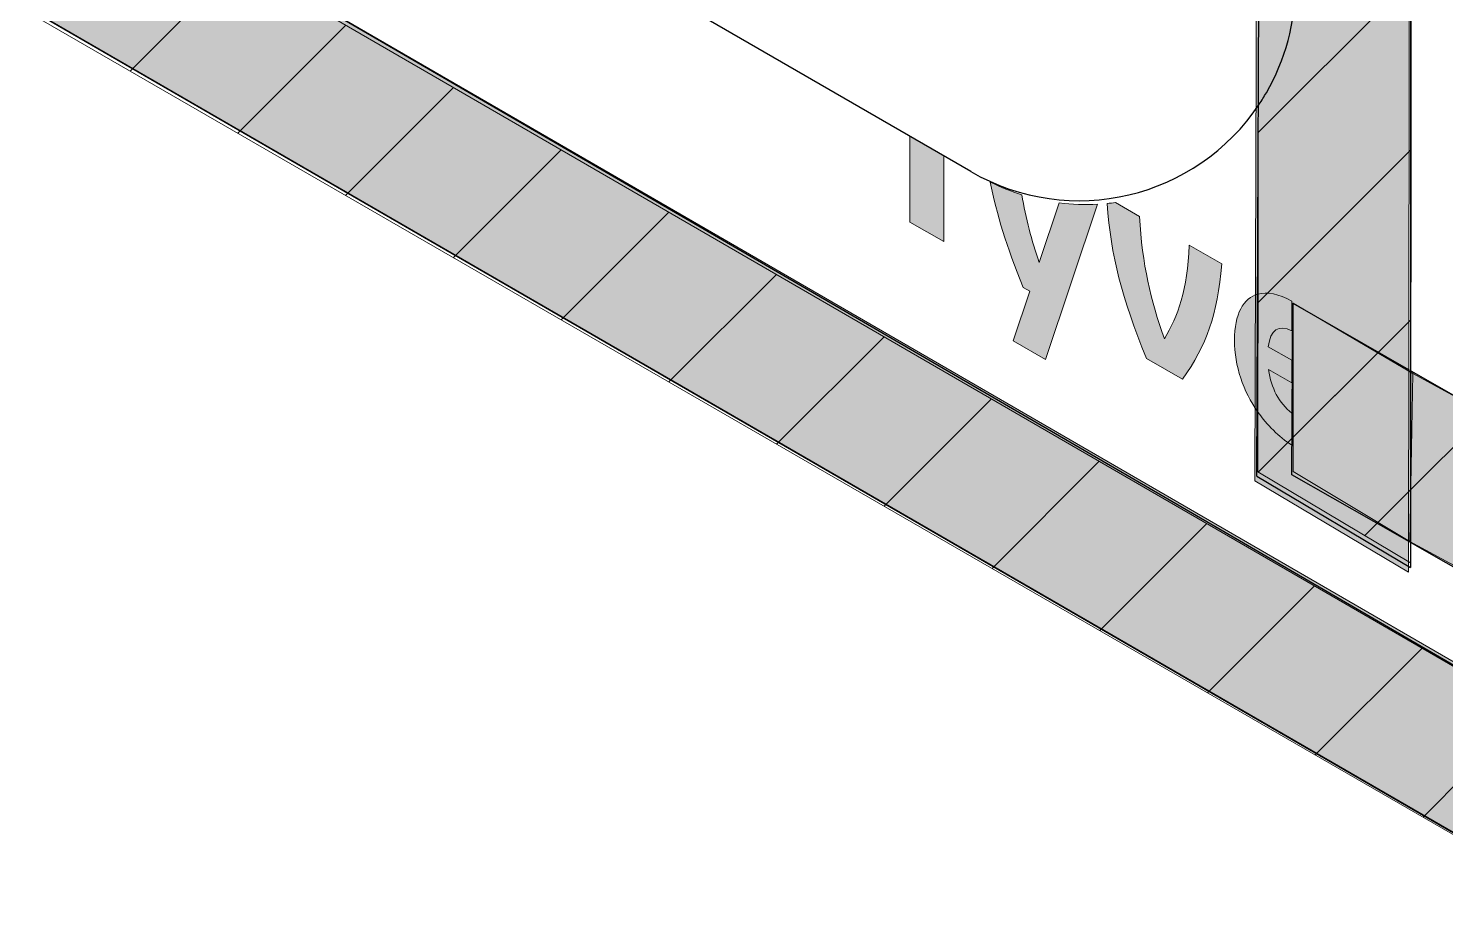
# Model space of a CAD drawing. Extents: x -1337 to 5791, y -3809 to 1769.
# Drawn here: x 3753.8 to 3871.8, y -2177.4 to -2103.2 of the extents above; entities that cross this region are included whole.
import ezdxf

# ---------------------------------------------------------------- set-up
doc = ezdxf.new("R2010")
doc.units = 0
doc.header["$MEASUREMENT"] = 0
for name, color, linetype, lineweight in [('.ATI-HATCH', 7, 'Continuous', 0), ('G-ANNO-TTLB', 7, 'Continuous', 0), ('Layer 12', 7, 'Continuous', 0), ('TYVEK', 7, 'Continuous', 0), ('WALL SCRATCH', 7, 'Continuous', 0), ('X-REF - TRACED', 7, 'Continuous', 0)]:
    doc.layers.add(name, color=color, linetype=linetype, lineweight=lineweight)
pattern_1 = [(45, (0, 0), (-7.071067, 7.07107), [])]

# ---------------------------------------------------------------- blocks, each defined once
blk = doc.blocks.new('Block_613')
at = {"layer": 'TYVEK', "color": 4, "lineweight": 25, "true_color": 0x00ffff}
blk.add_lwpolyline([(3870.09, -2116.02)], dxfattribs=at)
blk = doc.blocks.new('Block_635')
at = {"layer": 'TYVEK', "color": 4, "lineweight": 25, "true_color": 0x00ffff}
blk.add_open_spline([(3856.24, -2109.47), (3856.45, -2109.16), (3856.64, -2108.84), (3856.83, -2108.52), (3858.42, -2105.78), (3859.25, -2102.67), (3859.25, -2099.5)], degree=3, knots=[0, 0, 0, 0, 1, 1, 1, 2, 2, 2, 2], dxfattribs=at)
blk.add_open_spline([(3832.24, -2115.08), (3840.52, -2119.87), (3851.02, -2117.33), (3856.24, -2109.47)], degree=3, dxfattribs=at)

msp = doc.modelspace()

# ---------------------------------------------------------------- hatches: boundary and pattern name
at = {"layer": '.ATI-HATCH', "true_color": 0x808080, "transparency": 33554483}
for points in [[(3856.65, -1895.88), (3869, -1903.42), (3868.65, -2148.44), (3855.88, -2140.84)], [(3885.1, -2177.53), (3885.1, -2163.24), (3706.34, -2059.68), (3706.25, -2073.96)], [(3889.17, -2157.58), (3889.17, -2143.3), (3859.04, -2126.05), (3858.95, -2140.33)]]:
    msp.add_hatch(color=8, dxfattribs=at).paths.add_polyline_path(points)
at = {"layer": 'G-ANNO-TTLB', "true_color": 0xff00ff, "transparency": 33554687}
h = msp.add_hatch(color=6, dxfattribs=at)
edge = h.paths.add_edge_path()
edge.add_spline(control_points=[(5472, -3692.6), (5472, -3692.6), (2542.48, -3692.6), (2542.48, -3692.6), (2542.48, -3692.6), (2542.48, -1235.6), (2542.48, -1235.6), (2542.48, -1235.6), (5472, -1235.6), (5472, -1235.6), (5472, -1235.6), (5472, -3692.6), (5472, -3692.6)], knot_values=[0, 0, 0, 0, 1, 1, 1, 2, 2, 2, 3, 3, 3, 4, 4, 4, 4], degree=3, periodic=0)
edge = h.paths.add_edge_path()
edge.add_spline(control_points=[(2551.48, -1244.6), (2551.48, -1244.6), (2551.48, -3683.6), (2551.48, -3683.6), (2551.48, -3683.6), (5463, -3683.6), (5463, -3683.6), (5463, -3683.6), (5463, -1244.6), (5463, -1244.6), (5463, -1244.6), (2551.48, -1244.6), (2551.48, -1244.6)], knot_values=[0, 0, 0, 0, 1, 1, 1, 2, 2, 2, 3, 3, 3, 4, 4, 4, 4], degree=3, periodic=0)
edge.add_line((2551.48, -1244.6), (2551.48, -1244.6))
at = {"layer": 'Layer 12', "true_color": 0x000000, "transparency": 33554687}
h = msp.add_hatch(dxfattribs=at)
h.set_pattern_fill('_U', color=18, scale=10, angle=45, style=2, pattern_type=0)
h.set_pattern_definition(pattern_1)
h.paths.add_polyline_path([(3868.83, -2147.65), (3856.11, -2140.08), (3856.42, -1904.83), (3868.77, -1912.37)])
h = msp.add_hatch(dxfattribs=at)
h.set_pattern_fill('_U', color=18, scale=10, angle=45, style=2, pattern_type=0)
h.set_pattern_definition(pattern_1)
h.paths.add_polyline_path([(3717.39, -2080.79), (3717.39, -2066.51), (3873.58, -2156.95), (3873.58, -2170.97)])
at = {"layer": 'Layer 12', "true_color": 0x000000, "transparency": 33554483}
h = msp.add_hatch(dxfattribs=at)
h.set_pattern_fill('_U', color=18, scale=10, angle=45, style=2, pattern_type=0)
h.set_pattern_definition(pattern_1)
h.paths.add_polyline_path([(3868.77, -2145.88), (3869.03, -2131.88), (3859.06, -2126.04), (3859.06, -2140.06)])
at = {"layer": 'Layer 12', "true_color": 0x000000, "transparency": 33554687}
h = msp.add_hatch(dxfattribs=at)
h.set_pattern_fill('_U', color=18, scale=10, angle=45, style=2, pattern_type=0)
h.set_pattern_definition(pattern_1)
h.paths.add_polyline_path([(3868.77, -2145.88), (3869.03, -2131.88), (3889.17, -2142.91), (3889.17, -2156.92)])
at = {"layer": 'X-REF - TRACED', "true_color": 0x848484, "transparency": 33554687}
h = msp.add_hatch(color=252, dxfattribs=at)
h.dxf.hatch_style = 2
h.paths.add_polyline_path([(3829.98, -2113.75), (3829.98, -2120.9), (3827.17, -2119.28), (3827.17, -2112.12)])
h = msp.add_hatch(color=252, dxfattribs=at)
h.dxf.hatch_style = 2
edge = h.paths.add_edge_path()
edge.add_spline(control_points=[(3842.79, -2117.8), (3842.79, -2117.8), (3838.45, -2130.74), (3838.45, -2130.74), (3838.45, -2130.74), (3835.75, -2129.17), (3835.75, -2129.17), (3835.75, -2129.17), (3837.14, -2125.03), (3837.14, -2125.03), (3837.14, -2125.03), (3836.59, -2124.72), (3836.59, -2124.72), (3835.22, -2121.29), (3834.37, -2118.66), (3833.86, -2115.95), (3834.71, -2116.38), (3835.59, -2116.73), (3836.48, -2117.01), (3836.81, -2119), (3837.3, -2120.8), (3837.93, -2122.65), (3837.93, -2122.65), (3839.59, -2117.69), (3839.59, -2117.69), (3840.66, -2117.83), (3841.73, -2117.86), (3842.79, -2117.8)], knot_values=[0, 0, 0, 0, 1, 1, 1, 2, 2, 2, 3, 3, 3, 4, 4, 4, 5, 5, 5, 6, 6, 6, 7, 7, 7, 8, 8, 8, 9, 9, 9, 9], degree=3, periodic=0)
h = msp.add_hatch(color=252, dxfattribs=at)
h.dxf.hatch_style = 2
edge = h.paths.add_edge_path()
edge.add_spline(control_points=[(3853.12, -2122.77), (3852.73, -2127.06), (3851.89, -2129.48), (3849.85, -2132.37), (3849.85, -2132.37), (3846.85, -2130.64), (3846.85, -2130.64), (3844.8, -2125.53), (3843.9, -2122.17), (3843.58, -2117.73), (3843.82, -2117.72), (3844.05, -2117.7), (3844.28, -2117.66), (3844.28, -2117.66), (3846.28, -2118.82), (3846.28, -2118.82), (3846.49, -2122.79), (3847.22, -2125.82), (3848.34, -2129), (3849.49, -2127.13), (3850.24, -2124.95), (3850.42, -2121.21), (3850.42, -2121.21), (3853.12, -2122.77), (3853.12, -2122.77)], knot_values=[0, 0, 0, 0, 1, 1, 1, 2, 2, 2, 3, 3, 3, 4, 4, 4, 5, 5, 5, 6, 6, 6, 7, 7, 7, 8, 8, 8, 8], degree=3, periodic=0)
h = msp.add_hatch(color=252, dxfattribs=at)
h.dxf.hatch_style = 2
edge = h.paths.add_edge_path()
edge.add_spline(control_points=[(3856.13, -2125.28), (3856.13, -2125.28), (3856.13, -2135.1), (3856.13, -2135.1), (3854.9, -2133.37), (3854.18, -2131.28), (3854.18, -2129.12), (3854.18, -2126.94), (3854.91, -2125.62), (3856.13, -2125.28)], knot_values=[0, 0, 0, 0, 1, 1, 1, 2, 2, 2, 3, 3, 3, 3], degree=3, periodic=0)
at = {"layer": 'X-REF - TRACED', "true_color": 0x848484, "transparency": 33554483}
h = msp.add_hatch(color=252, dxfattribs=at)
h.dxf.hatch_style = 2
edge = h.paths.add_edge_path()
edge.add_spline(control_points=[(3856.99, -2129.66), (3856.99, -2129.66), (3858.95, -2130.79), (3858.95, -2130.79), (3858.95, -2130.79), (3858.95, -2132.68), (3858.95, -2132.68), (3858.95, -2132.68), (3857.02, -2131.57), (3857.02, -2131.57), (3857.23, -2133.14), (3857.87, -2134.32), (3858.95, -2135.19), (3858.95, -2135.19), (3858.95, -2137.87), (3858.95, -2137.87), (3857.85, -2137.14), (3856.89, -2136.19), (3856.13, -2135.1), (3856.13, -2135.1), (3856.13, -2125.28), (3856.13, -2125.28), (3856.89, -2125.07), (3857.85, -2125.26), (3858.95, -2125.87), (3858.95, -2125.87), (3858.95, -2128.35), (3858.95, -2128.35), (3857.87, -2127.77), (3857.16, -2128.27), (3856.99, -2129.66)], knot_values=[0, 0, 0, 0, 1, 1, 1, 2, 2, 2, 3, 3, 3, 4, 4, 4, 5, 5, 5, 6, 6, 6, 7, 7, 7, 8, 8, 8, 9, 9, 9, 10, 10, 10, 10], degree=3, periodic=0)

# ---------------------------------------------------------------- linework, layer by layer
at = {"layer": '.ATI-HATCH'}
for points in [[(3856.65, -1895.88), (3869, -1903.42), (3868.65, -2148.44), (3855.88, -2140.84)], [(3885.1, -2177.53), (3885.1, -2163.24), (3706.34, -2059.68), (3706.25, -2073.96)], [(3889.17, -2157.58), (3889.17, -2143.3), (3859.04, -2126.05), (3858.95, -2140.33)]]:
    msp.add_lwpolyline(points, close=True, dxfattribs=at)
at = {"layer": 'G-ANNO-TTLB'}
for points in [[(5472, -3692.6), (5472, -3692.6), (2542.48, -3692.6), (2542.48, -3692.6), (2542.48, -3692.6), (2542.48, -1235.6), (2542.48, -1235.6), (2542.48, -1235.6), (5472, -1235.6), (5472, -1235.6), (5472, -1235.6), (5472, -3692.6), (5472, -3692.6)], [(2551.48, -1244.6), (2551.48, -1244.6), (2551.48, -3683.6), (2551.48, -3683.6), (2551.48, -3683.6), (5463, -3683.6), (5463, -3683.6), (5463, -3683.6), (5463, -1244.6), (5463, -1244.6), (5463, -1244.6), (2551.48, -1244.6), (2551.48, -1244.6)]]:
    msp.add_open_spline(points, degree=3, knots=[0, 0, 0, 0, 1, 1, 1, 2, 2, 2, 3, 3, 3, 4, 4, 4, 4], dxfattribs=at)
at = {"layer": 'Layer 12'}
for points in [[(3868.83, -2147.65), (3856.11, -2140.08), (3856.42, -1904.83), (3868.77, -1912.37)], [(3717.39, -2080.79), (3717.39, -2066.51), (3873.58, -2156.95), (3873.58, -2170.97)], [(3868.77, -2145.88), (3869.03, -2131.88), (3859.06, -2126.04), (3859.06, -2140.06)], [(3868.77, -2145.88), (3869.03, -2131.88), (3889.17, -2142.91), (3889.17, -2156.92)]]:
    msp.add_lwpolyline(points, close=True, dxfattribs=at)
at = {"layer": 'TYVEK', "color": 18, "lineweight": 25, "true_color": 0x000000}
for p, q in [((3856.05, -2140.45), (3857.02, -1905.84)), ((3868.88, -1912.4), (3868.83, -2148.05)), ((3717.14, -2065.79), (3873.63, -2156.87)), ((3873.63, -2170.83), (3717.27, -2080.34)), ((3868.85, -2131.67), (3889.17, -2143.3)), ((3856.05, -2140.45), (3868.83, -2148.05)), ((3869.18, -2146.17), (3889.17, -2157.58))]:
    msp.add_line(p, q, dxfattribs=at)
at = {"layer": 'TYVEK', "color": 4, "lineweight": 25, "true_color": 0x00ffff}
msp.add_line((3832.24, -2115.08), (3768.12, -2077.99), dxfattribs=at)
at = {"layer": 'TYVEK', "color": 18, "lineweight": 25, "true_color": 0x000000}
msp.add_lwpolyline([(3869.18, -2146.17), (3858.95, -2140.33), (3859.04, -2126.05), (3868.67, -2131.56)], dxfattribs=at)
at = {"layer": 'WALL SCRATCH', "color": 252, "lineweight": 25, "true_color": 0x848484}
for points in [[(3823.5, -2126.9)], [(3823.5, -2126.96)], [(3823.8, -2127.06)], [(3823.8, -2127.12)]]:
    msp.add_lwpolyline(points, dxfattribs=at)
at = {"layer": 'X-REF - TRACED'}
msp.add_lwpolyline([(3829.98, -2113.75), (3829.98, -2120.9), (3827.17, -2119.28), (3827.17, -2112.12)], close=True, dxfattribs=at)
for points, knots in [([(3842.79, -2117.8), (3842.79, -2117.8), (3838.45, -2130.74), (3838.45, -2130.74), (3838.45, -2130.74), (3835.75, -2129.17), (3835.75, -2129.17), (3835.75, -2129.17), (3837.14, -2125.03), (3837.14, -2125.03), (3837.14, -2125.03), (3836.59, -2124.72), (3836.59, -2124.72), (3835.22, -2121.29), (3834.37, -2118.66), (3833.86, -2115.95), (3834.71, -2116.38), (3835.59, -2116.73), (3836.48, -2117.01), (3836.81, -2119), (3837.3, -2120.8), (3837.93, -2122.65), (3837.93, -2122.65), (3839.59, -2117.69), (3839.59, -2117.69), (3840.66, -2117.83), (3841.73, -2117.86), (3842.79, -2117.8)], [0, 0, 0, 0, 1, 1, 1, 2, 2, 2, 3, 3, 3, 4, 4, 4, 5, 5, 5, 6, 6, 6, 7, 7, 7, 8, 8, 8, 9, 9, 9, 9]), ([(3853.12, -2122.77), (3852.73, -2127.06), (3851.89, -2129.48), (3849.85, -2132.37), (3849.85, -2132.37), (3846.85, -2130.64), (3846.85, -2130.64), (3844.8, -2125.53), (3843.9, -2122.17), (3843.58, -2117.73), (3843.82, -2117.72), (3844.05, -2117.7), (3844.28, -2117.66), (3844.28, -2117.66), (3846.28, -2118.82), (3846.28, -2118.82), (3846.49, -2122.79), (3847.22, -2125.82), (3848.34, -2129), (3849.49, -2127.13), (3850.24, -2124.95), (3850.42, -2121.21), (3850.42, -2121.21), (3853.12, -2122.77), (3853.12, -2122.77)], [0, 0, 0, 0, 1, 1, 1, 2, 2, 2, 3, 3, 3, 4, 4, 4, 5, 5, 5, 6, 6, 6, 7, 7, 7, 8, 8, 8, 8]), ([(3856.13, -2125.28), (3856.13, -2125.28), (3856.13, -2135.1), (3856.13, -2135.1), (3854.9, -2133.37), (3854.18, -2131.28), (3854.18, -2129.12), (3854.18, -2126.94), (3854.91, -2125.62), (3856.13, -2125.28)], [0, 0, 0, 0, 1, 1, 1, 2, 2, 2, 3, 3, 3, 3]), ([(3856.99, -2129.66), (3856.99, -2129.66), (3858.95, -2130.79), (3858.95, -2130.79), (3858.95, -2130.79), (3858.95, -2132.68), (3858.95, -2132.68), (3858.95, -2132.68), (3857.02, -2131.57), (3857.02, -2131.57), (3857.23, -2133.14), (3857.87, -2134.32), (3858.95, -2135.19), (3858.95, -2135.19), (3858.95, -2137.87), (3858.95, -2137.87), (3857.85, -2137.14), (3856.89, -2136.19), (3856.13, -2135.1), (3856.13, -2135.1), (3856.13, -2125.28), (3856.13, -2125.28), (3856.89, -2125.07), (3857.85, -2125.26), (3858.95, -2125.87), (3858.95, -2125.87), (3858.95, -2128.35), (3858.95, -2128.35), (3857.87, -2127.77), (3857.16, -2128.27), (3856.99, -2129.66)], [0, 0, 0, 0, 1, 1, 1, 2, 2, 2, 3, 3, 3, 4, 4, 4, 5, 5, 5, 6, 6, 6, 7, 7, 7, 8, 8, 8, 9, 9, 9, 10, 10, 10, 10])]:
    msp.add_open_spline(points, degree=3, knots=knots, dxfattribs=at)

# ---------------------------------------------------------------- block references
at = {"layer": 'TYVEK'}
for name in ['Block_613', 'Block_635']:
    msp.add_blockref(name, (0, 0), dxfattribs=at)

doc.saveas('drawing.dxf')
